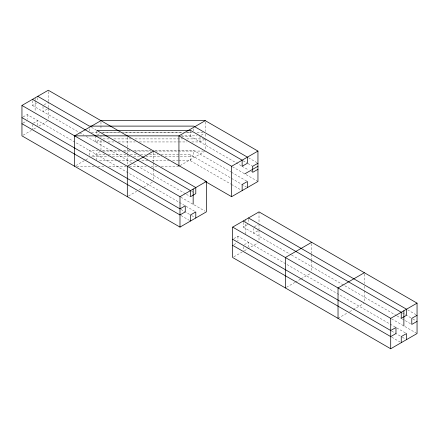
<?xml version="1.0" encoding="UTF-8"?>
<svg xmlns="http://www.w3.org/2000/svg" width="439" height="439" viewBox="0 0 439 439"><rect width="100%" height="100%" fill="white"/><g stroke="black" fill="none" stroke-linecap="round" stroke-linejoin="round"><path stroke-width="0.33" stroke-dasharray="2.19 1.65" d="M32.486 100.712L32.486 105.448L36.585 103.077M23.119 116.933L27.218 114.568L194.609 211.214M44.191 104.767L48.29 102.402L48.29 107.813M23.119 123.019L26.631 120.988M47.121 109.163L43.022 111.528L43.022 105.448M23.119 135.185L31.317 130.454M33.655 129.099L36.585 127.414M38.923 126.059L47.121 121.329M97.458 134.844L99.801 133.494M95.702 135.86L95.702 141.945L100.383 139.24M75.799 165.596L85.166 160.191M85.753 159.856L89.265 157.826M100.383 151.406L91.526 156.52L108.389 156.52M201.172 135.185L204.102 133.494M191.821 141.945L200.003 141.945L204.684 139.24M180.1 165.596L204.684 151.406M128.479 196.013L136.677 191.283M139.015 189.928L143.114 187.563M143.701 187.228L152.481 182.158M243.206 222.37L243.206 227.106L248.474 224.06M233.839 238.591L237.938 236.226L405.921 333.212M254.329 226.765L257.841 224.741M233.839 244.677L236.769 242.986M257.841 230.821L253.742 233.186L253.742 228.456M244.375 244.677L248.474 242.312L248.474 247.042M233.839 256.842L242.037 252.112M244.375 250.762L258.423 242.652M286.519 287.26L294.717 282.524M295.299 282.189L300.567 279.149M301.154 278.809L310.521 273.404M338.03 318.346L347.397 312.941M349.735 311.591L352.665 309.901M353.247 309.561L363.783 303.481M91.389 132.188L97.524 132.188M101.612 132.188L118.656 132.188M122.064 132.188L184.1 132.188M187.508 132.188L190.916 132.188M103.017 132.819L120.056 132.819M124.83 132.819L182.092 132.819M186.185 132.819L193.001 132.819M197.089 132.819L203.91 132.819M180.917 135.86L197.276 135.86M181.658 136.491L190.559 136.491L241.554 165.931M103.017 138.9L109.832 138.9M113.92 138.9L130.965 138.9M135.053 138.9L182.772 138.9M186.866 138.9L203.91 138.9M95.702 141.945L104.564 141.945M107.972 141.945L114.788 141.945M118.201 141.945L135.239 141.945M139.333 141.945L178.19 141.945M178.871 141.945L187.052 141.945M98.204 150.44L89.342 150.44L89.342 156.52M102.298 150.44L119.337 150.44M123.43 150.44L129.565 150.44M133.654 150.44L150.698 150.44M154.786 150.44L193.643 150.44L230.87 171.929M103.017 151.065L120.056 151.065M124.149 151.065L130.284 151.065M135.053 151.065L151.417 151.065M155.505 151.065L203.224 151.065M105.003 154.737L96.794 154.737L96.794 160.822M108.428 154.737L126.223 154.737M130.328 154.737L136.491 154.737M140.595 154.737L145.386 154.737M149.49 154.737L157.705 154.737M161.129 154.737L179.606 154.737M180.292 154.737L190.559 154.737L246.23 186.882M112.461 156.52L129.516 156.52M133.61 156.52L140.431 156.52M145.891 156.52L161.579 156.52M164.993 156.52L193.643 156.52L193.643 150.44M99.51 160.822L116.505 160.822M118.552 160.822L134.296 160.822M141.824 160.822L147.987 160.822M152.092 160.822L169.207 160.822M172.631 160.822L178.108 160.822M178.794 160.822L190.559 160.822L230.881 184.1M76.671 166.277L94.473 166.277M97.892 166.277L104.734 166.277M108.839 166.277L125.949 166.277M129.346 166.277L146.33 166.277M151.082 166.277L157.195 166.277M161.272 166.277L178.25 166.277M248.479 157.766L256.766 162.551M243.151 160.773L247.355 163.198M247.887 163.506L253.215 166.584M242.026 166.205L248.54 169.964M250.905 171.331L252.09 172.017M232.5 166.787L245.522 174.305M246.114 174.645L257.951 181.483M231.463 172.269L246.822 181.142M231.474 184.446L240.962 189.922M91.499 127.348L96.234 130.087M407.579 309.835L415.865 314.62M191.645 191.25L194.609 192.962M402.25 312.848L412.314 318.654M412.907 318.994L415.865 320.706M32.486 105.448L79.13 132.375M79.722 132.715L83.865 135.108M86.231 136.474L133.11 163.538M133.703 163.884L185.79 193.956M186.383 194.296L190.526 196.688M243.206 227.106L291.15 254.785M291.622 255.059L396.51 315.614M397.103 315.954L401.718 318.621M402.311 318.961L404.681 320.327M405.268 320.673L411.782 324.432M180.879 197.204L205.145 211.214M391.599 318.862L417.05 333.552M180.994 209.436L191.058 215.247M191.651 215.587L194.609 217.294M391.714 331.094L401.778 336.905M402.371 337.245L405.329 338.952M181.055 215.554L189.933 220.68M391.775 337.212L400.061 341.997M364.37 274.079L364.37 283.539M364.37 286.244L364.37 290.3M364.37 290.975L364.37 302.466M311.69 243.661L311.69 253.802M311.69 254.477L311.69 259.883M311.69 260.557L311.69 271.373M259.01 211.894L259.01 223.385M259.01 224.06L259.01 229.471M259.01 230.146L259.01 241.637M248.474 219.33L248.474 222.71M245.84 219.5L245.84 221.481M245.84 224.126L245.84 234.047M243.206 246.702L243.206 250.762M237.938 236.226L237.938 240.962M205.271 122.004L205.271 131.47M205.271 134.169L205.271 137.55M205.271 138.9L205.271 150.39M200.003 135.86L200.003 141.945M193.643 128.808L193.643 130.838M190.559 130.405L190.559 136.491M190.559 154.737L190.559 160.822M153.65 152.421L153.65 162.556M153.65 163.231L153.65 168.642M153.65 169.317L153.65 180.808M127.31 137.209L127.31 147.35M127.31 148.025L127.31 153.43M127.31 154.111L127.31 164.921M100.97 122.004L100.97 129.439M100.97 135.525L100.97 137.55M100.97 140.255L100.97 150.39M96.794 131.085L96.794 135.141M89.342 128.808L89.342 130.838M48.29 91.592L48.29 101.727M48.29 108.488L48.29 119.304M37.754 97.672L37.754 101.052M37.754 125.384L37.754 120.654L32.486 123.694L32.486 129.099M35.12 97.842L35.12 99.823M35.12 100.487L35.12 111.725M27.218 114.568L27.218 119.304"/><path stroke-width="0.66" d="M21.95 105.448L48.29 90.236L206.33 181.483L206.33 211.894L179.99 227.106L21.95 135.86L21.95 105.448L179.99 196.688L206.33 181.483M74.63 166.277L74.63 135.86L100.97 120.654L205.271 120.654L257.951 151.065L257.951 181.483L231.611 196.688L204.975 181.312M205.271 120.654L178.931 135.86L74.63 135.86M153.65 151.065L127.31 166.277L127.31 196.688M178.931 166.277L178.931 135.86L231.611 166.277L257.951 151.065M257.951 163.231L252.683 166.277L252.683 172.357L257.951 169.317M244.781 173.877L257.951 166.277M232.67 227.106L259.01 211.894L417.05 303.14L417.05 333.552L390.71 348.764L232.67 257.517L232.67 227.106L390.71 318.346L417.05 303.14M311.69 242.312L285.35 257.517L285.35 287.935M364.37 272.723L338.03 287.935L338.03 318.346M417.05 315.306L411.782 318.346L411.782 324.432L417.05 321.386M37.754 96.322L89.342 126.108L193.643 126.108L247.415 157.151L247.415 163.231L242.147 166.277L242.147 160.191L190.559 130.405L96.794 130.405L195.794 187.563L195.794 193.648L190.526 196.688L190.526 190.608L32.486 99.362M248.474 217.98L406.514 309.221L406.514 315.306L401.246 318.346L401.246 312.266L243.206 221.02M21.95 117.614L179.99 208.854L185.258 205.814L185.258 211.894L179.99 214.94L21.95 123.694M232.67 239.271L390.71 330.512L395.978 327.472L395.978 333.552L390.71 336.598L232.67 245.352M406.514 339.638L406.514 333.552L401.246 336.598L401.246 342.678M403.88 310.741L403.88 325.952M390.71 318.346L390.71 348.764M247.415 187.563L247.415 181.483L242.147 184.523L242.147 190.608M231.611 166.277L231.611 196.688M195.794 217.98L195.794 211.894L190.526 214.94L190.526 221.02M193.16 189.083L193.16 204.294M179.99 196.688L179.99 227.106"/></g></svg>
